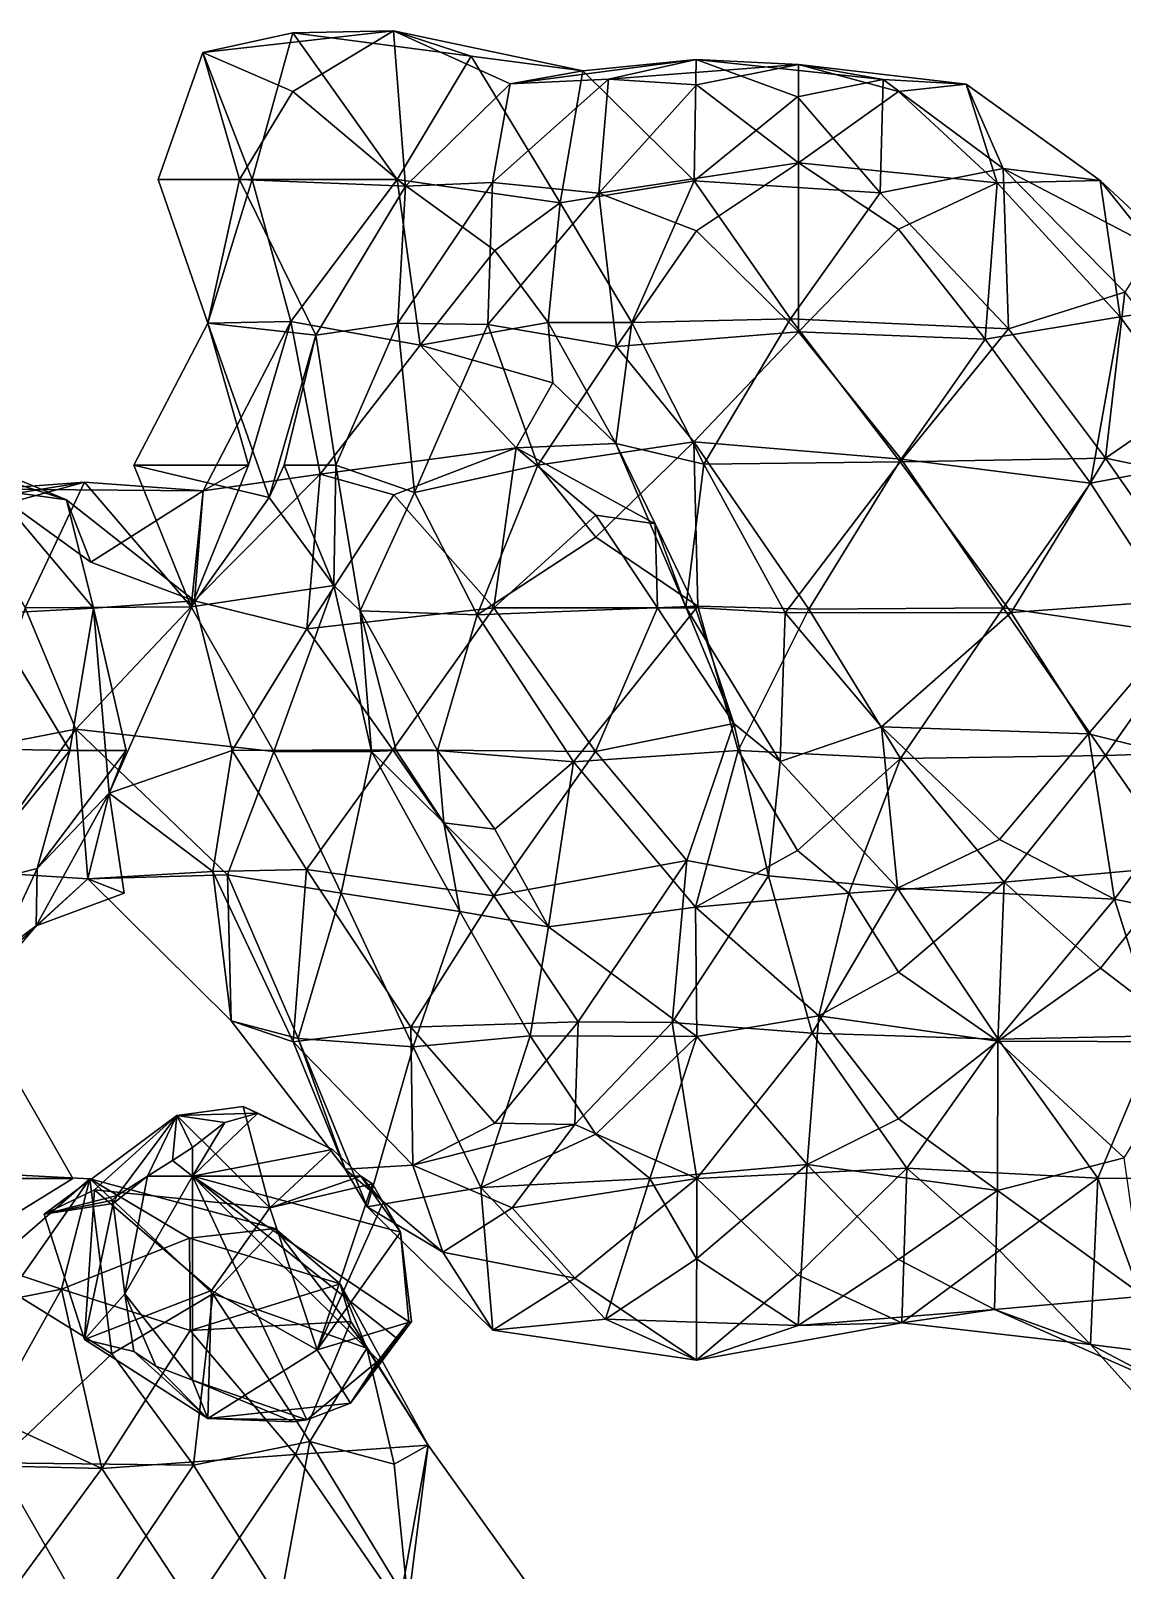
# Model space of a CAD drawing. Extents: x 290034 to 295698, y 4553723 to 4561693.
# Drawn here: x 294599.8 to 294736.1, y 4558982.8 to 4559174.9 of the extents above; entities that cross this region are included whole.
import ezdxf

# ---------------------------------------------------------------- set-up
doc = ezdxf.new("R2010")
doc.units = 0
doc.layers.add('Au_ppm_Pref_-_0_2', color=7, linetype='CONTINUOUS')

msp = doc.modelspace()

# ---------------------------------------------------------------- linework, layer by layer
at = {"layer": 'Au_ppm_Pref_-_0_2'}
for points in [[(294632.53, 4559174.71, 1793.63), (294621.31, 4559172.25, 1787.74), (294645.08, 4559174.95, 1787.19)], [(294621.31, 4559172.25, 1787.74), (294632.54, 4559167.37, 1784.07), (294645.08, 4559174.95, 1787.19)], [(294621.31, 4559172.25, 1787.74), (294632.53, 4559174.71, 1793.63), (294627.46, 4559156.37, 1792.89)], [(294645.57, 4559156.38, 1796.3), (294627.46, 4559156.37, 1792.89), (294632.53, 4559174.71, 1793.63)], [(294654.78, 4559171.79, 1792.34), (294632.53, 4559174.71, 1793.63), (294645.08, 4559174.95, 1787.19)], [(294645.57, 4559156.38, 1796.3), (294632.53, 4559174.71, 1793.63), (294654.78, 4559171.79, 1792.34)], [(294632.54, 4559167.37, 1784.07), (294646.58, 4559155.54, 1782.36), (294645.08, 4559174.95, 1787.19)], [(294654.78, 4559171.79, 1792.34), (294645.08, 4559174.95, 1787.19), (294668.71, 4559169.96, 1787.09)], [(294659.66, 4559168.31, 1782.85), (294645.08, 4559174.95, 1787.19), (294646.58, 4559155.54, 1782.36)], [(294668.71, 4559169.96, 1787.09), (294645.08, 4559174.95, 1787.19), (294659.66, 4559168.31, 1782.85)], [(294625.86, 4559156.37, 1784.59), (294621.31, 4559172.25, 1787.74), (294615.71, 4559156.37, 1787.74)], [(294627.46, 4559156.37, 1792.89), (294615.71, 4559156.37, 1787.74), (294621.31, 4559172.25, 1787.74)], [(294625.86, 4559156.37, 1784.59), (294632.54, 4559167.37, 1784.07), (294621.31, 4559172.25, 1787.74)], [(294654.78, 4559171.79, 1792.34), (294665.91, 4559153.48, 1792.72), (294645.57, 4559156.38, 1796.3)], [(294654.78, 4559171.79, 1792.34), (294668.71, 4559169.96, 1787.09), (294665.91, 4559153.48, 1792.72)], [(294659.66, 4559168.31, 1782.85), (294682.89, 4559171.37, 1781.55), (294668.71, 4559169.96, 1787.09)], [(294682.89, 4559171.37, 1781.55), (294659.66, 4559168.31, 1782.85), (294671.93, 4559168.9, 1776.87)], [(294682.89, 4559171.37, 1781.55), (294682.63, 4559156.21, 1787.65), (294668.71, 4559169.96, 1787.09)], [(294671.93, 4559168.9, 1776.87), (294695.63, 4559170.72, 1775.63), (294682.89, 4559171.37, 1781.55)], [(294671.93, 4559168.9, 1776.87), (294682.93, 4559168.22, 1771.91), (294695.63, 4559170.72, 1775.63)], [(294682.63, 4559156.21, 1787.65), (294682.89, 4559171.37, 1781.55), (294695.53, 4559166.71, 1785.24)], [(294682.89, 4559171.37, 1781.55), (294706.2, 4559168.88, 1780.94), (294695.53, 4559166.71, 1785.24)], [(294682.89, 4559171.37, 1781.55), (294695.63, 4559170.72, 1775.63), (294706.2, 4559168.88, 1780.94)], [(294695.63, 4559170.72, 1775.63), (294682.93, 4559168.22, 1771.91), (294695.64, 4559158.46, 1768.77)], [(294695.63, 4559170.72, 1775.63), (294716.56, 4559168.3, 1775.86), (294706.2, 4559168.88, 1780.94)], [(294695.63, 4559170.72, 1775.63), (294695.64, 4559158.46, 1768.77), (294708.13, 4559167.39, 1772.19)], [(294695.63, 4559170.72, 1775.63), (294708.13, 4559167.39, 1772.19), (294716.56, 4559168.3, 1775.86)], [(294659.66, 4559168.31, 1782.85), (294657.44, 4559156.01, 1775.84), (294671.93, 4559168.9, 1776.87)], [(294671.93, 4559168.9, 1776.87), (294657.44, 4559156.01, 1775.84), (294670.71, 4559154.68, 1770.04)], [(294668.71, 4559169.96, 1787.09), (294682.63, 4559156.21, 1787.65), (294665.91, 4559153.48, 1792.72)], [(294671.93, 4559168.9, 1776.87), (294670.71, 4559154.68, 1770.04), (294682.93, 4559168.22, 1771.91)], [(294706.2, 4559168.88, 1780.94), (294705.84, 4559154.7, 1786.1), (294695.53, 4559166.71, 1785.24)], [(294705.84, 4559154.7, 1786.1), (294706.2, 4559168.88, 1780.94), (294721.2, 4559157.77, 1782.25)], [(294716.56, 4559168.3, 1775.86), (294721.2, 4559157.77, 1782.25), (294706.2, 4559168.88, 1780.94)], [(294625.86, 4559156.37, 1784.59), (294646.58, 4559155.54, 1782.36), (294632.54, 4559167.37, 1784.07)], [(294646.58, 4559155.54, 1782.36), (294657.44, 4559156.01, 1775.84), (294659.66, 4559168.31, 1782.85)], [(294695.64, 4559158.46, 1768.77), (294682.93, 4559168.22, 1771.91), (294670.71, 4559154.68, 1770.04)], [(294720.43, 4559155.98, 1769.97), (294708.13, 4559167.39, 1772.19), (294695.64, 4559158.46, 1768.77)], [(294716.56, 4559168.3, 1775.86), (294708.13, 4559167.39, 1772.19), (294720.43, 4559155.98, 1769.97)], [(294733.28, 4559156.24, 1775.88), (294721.2, 4559157.77, 1782.25), (294716.56, 4559168.3, 1775.86)], [(294733.28, 4559156.24, 1775.88), (294716.56, 4559168.3, 1775.86), (294720.43, 4559155.98, 1769.97)], [(294682.63, 4559156.21, 1787.65), (294695.53, 4559166.71, 1785.24), (294705.84, 4559154.7, 1786.1)], [(294670.71, 4559154.68, 1770.04), (294682.93, 4559149.98, 1766.11), (294695.64, 4559158.46, 1768.77)], [(294695.66, 4559137.38, 1765.71), (294695.64, 4559158.46, 1768.77), (294682.93, 4559149.98, 1766.11)], [(294695.66, 4559137.38, 1765.71), (294708.13, 4559150.17, 1766.05), (294695.64, 4559158.46, 1768.77)], [(294695.64, 4559158.46, 1768.77), (294708.13, 4559150.17, 1766.05), (294720.43, 4559155.98, 1769.97)], [(294721.84, 4559137.73, 1786.28), (294705.84, 4559154.7, 1786.1), (294721.2, 4559157.77, 1782.25)], [(294721.84, 4559137.73, 1786.28), (294721.2, 4559157.77, 1782.25), (294736.39, 4559142.33, 1784.5)], [(294739.95, 4559147.92, 1781.8), (294736.39, 4559142.33, 1784.5), (294721.2, 4559157.77, 1782.25)], [(294733.28, 4559156.24, 1775.88), (294739.95, 4559147.92, 1781.8), (294721.2, 4559157.77, 1782.25)], [(294625.86, 4559156.37, 1784.59), (294615.71, 4559156.37, 1787.74), (294621.94, 4559138.45, 1788.42)], [(294627.46, 4559156.37, 1792.89), (294621.94, 4559138.45, 1788.42), (294615.71, 4559156.37, 1787.74)], [(294625.86, 4559156.37, 1784.59), (294621.94, 4559138.45, 1788.42), (294635.42, 4559136.94, 1782.99)], [(294627.46, 4559156.37, 1792.89), (294632.28, 4559138.65, 1793.88), (294621.94, 4559138.45, 1788.42)], [(294625.86, 4559156.37, 1784.59), (294635.42, 4559136.94, 1782.99), (294646.58, 4559155.54, 1782.36)], [(294645.57, 4559156.38, 1796.3), (294632.28, 4559138.65, 1793.88), (294627.46, 4559156.37, 1792.89)], [(294632.28, 4559138.65, 1793.88), (294645.57, 4559156.38, 1796.3), (294648.41, 4559135.72, 1798.32)], [(294635.42, 4559136.94, 1782.99), (294645.65, 4559138.43, 1775.72), (294646.58, 4559155.54, 1782.36)], [(294648.41, 4559135.72, 1798.32), (294645.57, 4559156.38, 1796.3), (294657.74, 4559147.52, 1796.66)], [(294657.74, 4559147.52, 1796.66), (294645.57, 4559156.38, 1796.3), (294665.91, 4559153.48, 1792.72)], [(294646.58, 4559155.54, 1782.36), (294645.65, 4559138.43, 1775.72), (294657.44, 4559156.01, 1775.84)], [(294645.65, 4559138.43, 1775.72), (294656.86, 4559138.27, 1769.6), (294657.44, 4559156.01, 1775.84)], [(294670.71, 4559154.68, 1770.04), (294657.44, 4559156.01, 1775.84), (294656.86, 4559138.27, 1769.6)], [(294665.91, 4559153.48, 1792.72), (294682.63, 4559156.21, 1787.65), (294674.86, 4559138.55, 1789.87)], [(294694.63, 4559139.01, 1787.37), (294674.86, 4559138.55, 1789.87), (294682.63, 4559156.21, 1787.65)], [(294694.63, 4559139.01, 1787.37), (294682.63, 4559156.21, 1787.65), (294705.84, 4559154.7, 1786.1)], [(294718.93, 4559136.44, 1765.53), (294720.43, 4559155.98, 1769.97), (294708.13, 4559150.17, 1766.05)], [(294718.93, 4559136.44, 1765.53), (294735.79, 4559139.22, 1768.54), (294720.43, 4559155.98, 1769.97)], [(294733.28, 4559156.24, 1775.88), (294720.43, 4559155.98, 1769.97), (294735.79, 4559139.22, 1768.54)], [(294749.54, 4559141.21, 1775.98), (294739.95, 4559147.92, 1781.8), (294733.28, 4559156.24, 1775.88)], [(294733.28, 4559156.24, 1775.88), (294735.79, 4559139.22, 1768.54), (294749.54, 4559141.21, 1775.98)], [(294656.86, 4559138.27, 1769.6), (294672.93, 4559135.53, 1766.21), (294670.71, 4559154.68, 1770.04)], [(294657.74, 4559147.52, 1796.66), (294665.91, 4559153.48, 1792.72), (294664.41, 4559138.55, 1794.83)], [(294674.86, 4559138.55, 1789.87), (294664.41, 4559138.55, 1794.83), (294665.91, 4559153.48, 1792.72)], [(294670.71, 4559154.68, 1770.04), (294672.93, 4559135.53, 1766.21), (294682.93, 4559149.98, 1766.11)], [(294694.63, 4559139.01, 1787.37), (294705.84, 4559154.7, 1786.1), (294721.84, 4559137.73, 1786.28)], [(294695.66, 4559137.38, 1765.71), (294682.93, 4559149.98, 1766.11), (294672.93, 4559135.53, 1766.21)], [(294695.66, 4559137.38, 1765.71), (294718.93, 4559136.44, 1765.53), (294708.13, 4559150.17, 1766.05)], [(294648.41, 4559135.72, 1798.32), (294657.74, 4559147.52, 1796.66), (294664.41, 4559138.55, 1794.83)], [(294733.97, 4559121.61, 1786.54), (294721.84, 4559137.73, 1786.28), (294736.39, 4559142.33, 1784.5)], [(294733.97, 4559121.61, 1786.54), (294736.39, 4559142.33, 1784.5), (294745.93, 4559129.84, 1784.83)], [(294749.54, 4559141.21, 1775.98), (294735.79, 4559139.22, 1768.54), (294748.7, 4559121.6, 1768.38)], [(294612.69, 4559120.74, 1787.74), (294621.94, 4559138.45, 1788.42), (294626.99, 4559120.74, 1790.35)], [(294612.69, 4559120.74, 1787.74), (294629.58, 4559116.67, 1784.99), (294621.94, 4559138.45, 1788.42)], [(294626.99, 4559120.74, 1790.35), (294632.28, 4559138.65, 1793.88), (294621.33, 4559117.52, 1793.68)], [(294621.33, 4559117.52, 1793.68), (294632.28, 4559138.65, 1793.88), (294635.96, 4559119.61, 1799.08)], [(294632.28, 4559138.65, 1793.88), (294626.99, 4559120.74, 1790.35), (294621.94, 4559138.45, 1788.42)], [(294629.58, 4559116.67, 1784.99), (294635.42, 4559136.94, 1782.99), (294621.94, 4559138.45, 1788.42)], [(294635.96, 4559119.61, 1799.08), (294632.28, 4559138.65, 1793.88), (294648.41, 4559135.72, 1798.32)], [(294635.42, 4559136.94, 1782.99), (294637.9, 4559120.74, 1777.22), (294645.65, 4559138.43, 1775.72)], [(294645.65, 4559138.43, 1775.72), (294637.9, 4559120.74, 1777.22), (294647.72, 4559117.33, 1770.69)], [(294645.65, 4559138.43, 1775.72), (294647.72, 4559117.33, 1770.69), (294656.86, 4559138.27, 1769.6)], [(294647.72, 4559117.33, 1770.69), (294663.11, 4559120.74, 1766.51), (294656.86, 4559138.27, 1769.6)], [(294664.41, 4559138.55, 1794.83), (294664.98, 4559130.98, 1799.62), (294648.41, 4559135.72, 1798.32)], [(294663.11, 4559120.74, 1766.51), (294672.93, 4559135.53, 1766.21), (294656.86, 4559138.27, 1769.6)], [(294664.98, 4559130.98, 1799.62), (294664.41, 4559138.55, 1794.83), (294672.83, 4559123.43, 1794.46)], [(294664.41, 4559138.55, 1794.83), (294674.86, 4559138.55, 1789.87), (294672.83, 4559123.43, 1794.46)], [(294683.82, 4559120.86, 1787.89), (294672.83, 4559123.43, 1794.46), (294674.86, 4559138.55, 1789.87)], [(294694.63, 4559139.01, 1787.37), (294683.82, 4559120.86, 1787.89), (294674.86, 4559138.55, 1789.87)], [(294708.33, 4559121.13, 1787.09), (294683.82, 4559120.86, 1787.89), (294694.63, 4559139.01, 1787.37)], [(294708.33, 4559121.13, 1787.09), (294694.63, 4559139.01, 1787.37), (294721.84, 4559137.73, 1786.28)], [(294718.93, 4559136.44, 1765.53), (294732.09, 4559118.47, 1765.32), (294735.79, 4559139.22, 1768.54)], [(294732.09, 4559118.47, 1765.32), (294748.7, 4559121.6, 1768.38), (294735.79, 4559139.22, 1768.54)], [(294629.58, 4559116.67, 1784.99), (294631.44, 4559120.74, 1781.8), (294635.42, 4559136.94, 1782.99)], [(294631.44, 4559120.74, 1781.8), (294637.9, 4559120.74, 1777.22), (294635.42, 4559136.94, 1782.99)], [(294695.66, 4559137.38, 1765.71), (294672.93, 4559135.53, 1766.21), (294682.58, 4559123.62, 1766.39)], [(294695.66, 4559137.38, 1765.71), (294682.58, 4559123.62, 1766.39), (294708.46, 4559121.46, 1765.56)], [(294708.46, 4559121.46, 1765.56), (294718.93, 4559136.44, 1765.53), (294695.66, 4559137.38, 1765.71)], [(294708.33, 4559121.13, 1787.09), (294721.84, 4559137.73, 1786.28), (294733.97, 4559121.61, 1786.54)], [(294708.46, 4559121.46, 1765.56), (294732.09, 4559118.47, 1765.32), (294718.93, 4559136.44, 1765.53)], [(294660.41, 4559122.88, 1801.73), (294635.96, 4559119.61, 1799.08), (294648.41, 4559135.72, 1798.32)], [(294648.41, 4559135.72, 1798.32), (294664.98, 4559130.98, 1799.62), (294660.41, 4559122.88, 1801.73)], [(294682.58, 4559123.62, 1766.39), (294672.93, 4559135.53, 1766.21), (294663.11, 4559120.74, 1766.51)], [(294660.41, 4559122.88, 1801.73), (294664.98, 4559130.98, 1799.62), (294672.83, 4559123.43, 1794.46)], [(294733.97, 4559121.61, 1786.54), (294745.93, 4559129.84, 1784.83), (294759.01, 4559116.37, 1786.51)], [(294593.3, 4559119.89, 1804.87), (294581.82, 4559125.76, 1799.64), (294604.28, 4559116.41, 1799.62)], [(294604.28, 4559116.41, 1799.62), (294581.82, 4559125.76, 1799.64), (294594.71, 4559117.72, 1793.65)], [(294660.41, 4559122.88, 1801.73), (294645.14, 4559117.03, 1804.32), (294635.96, 4559119.61, 1799.08)], [(294657.62, 4559102.91, 1805.67), (294645.14, 4559117.03, 1804.32), (294660.41, 4559122.88, 1801.73)], [(294657.62, 4559102.91, 1805.67), (294660.41, 4559122.88, 1801.73), (294670.34, 4559114.5, 1803.48)], [(294660.41, 4559122.88, 1801.73), (294672.83, 4559123.43, 1794.46), (294677.76, 4559113.41, 1799.62)], [(294670.34, 4559114.5, 1803.48), (294660.41, 4559122.88, 1801.73), (294677.76, 4559113.41, 1799.62)], [(294670.34, 4559111.73, 1766.92), (294682.58, 4559123.62, 1766.39), (294663.11, 4559120.74, 1766.51)], [(294670.34, 4559111.73, 1766.92), (294683.09, 4559103.11, 1768.55), (294682.58, 4559123.62, 1766.39)], [(294681.6, 4559103, 1793.69), (294677.76, 4559113.41, 1799.62), (294672.83, 4559123.43, 1794.46)], [(294672.83, 4559123.43, 1794.46), (294683.82, 4559120.86, 1787.89), (294681.6, 4559103, 1793.69)], [(294696.95, 4559102.73, 1766.05), (294682.58, 4559123.62, 1766.39), (294683.09, 4559103.11, 1768.55)], [(294696.95, 4559102.73, 1766.05), (294708.46, 4559121.46, 1765.56), (294682.58, 4559123.62, 1766.39)], [(294626.99, 4559120.74, 1790.35), (294619.83, 4559103.05, 1787.71), (294612.69, 4559120.74, 1787.74)], [(294612.69, 4559120.74, 1787.74), (294619.83, 4559103.05, 1787.71), (294629.58, 4559116.67, 1784.99)], [(294619.83, 4559103.05, 1787.71), (294626.99, 4559120.74, 1790.35), (294621.33, 4559117.52, 1793.68)], [(294637.66, 4559105.71, 1782.34), (294631.44, 4559120.74, 1781.8), (294629.58, 4559116.67, 1784.99)], [(294637.66, 4559105.71, 1782.34), (294637.9, 4559120.74, 1777.22), (294631.44, 4559120.74, 1781.8)], [(294637.66, 4559105.71, 1782.34), (294640.93, 4559102.55, 1775.68), (294637.9, 4559120.74, 1777.22)], [(294637.9, 4559120.74, 1777.22), (294640.93, 4559102.55, 1775.68), (294647.72, 4559117.33, 1770.69)], [(294655.54, 4559102.05, 1768.78), (294663.11, 4559120.74, 1766.51), (294647.72, 4559117.33, 1770.69)], [(294670.34, 4559111.73, 1766.92), (294663.11, 4559120.74, 1766.51), (294655.54, 4559102.05, 1768.78)], [(294693.99, 4559102.3, 1787.34), (294681.6, 4559103, 1793.69), (294683.82, 4559120.86, 1787.89)], [(294693.99, 4559102.3, 1787.34), (294683.82, 4559120.86, 1787.89), (294708.33, 4559121.13, 1787.09)], [(294693.99, 4559102.3, 1787.34), (294708.33, 4559121.13, 1787.09), (294722.18, 4559102.31, 1787.66)], [(294696.95, 4559102.73, 1766.05), (294721.2, 4559102.93, 1765.3), (294708.46, 4559121.46, 1765.56)], [(294722.18, 4559102.31, 1787.66), (294708.33, 4559121.13, 1787.09), (294733.97, 4559121.61, 1786.54)], [(294721.2, 4559102.93, 1765.3), (294732.09, 4559118.47, 1765.32), (294708.46, 4559121.46, 1765.56)], [(294722.18, 4559102.31, 1787.66), (294733.97, 4559121.61, 1786.54), (294746.2, 4559104.08, 1788.37)], [(294732.09, 4559118.47, 1765.32), (294744.48, 4559099.46, 1765.81), (294748.7, 4559121.6, 1768.38)], [(294759.01, 4559116.37, 1786.51), (294746.2, 4559104.08, 1788.37), (294733.97, 4559121.61, 1786.54)], [(294593.3, 4559119.89, 1804.87), (294607.67, 4559102.85, 1805.37), (294594.38, 4559102.18, 1811.08)], [(294607.67, 4559102.85, 1805.37), (294593.3, 4559119.89, 1804.87), (294604.28, 4559116.41, 1799.62)], [(294621.33, 4559117.52, 1793.68), (294635.96, 4559119.61, 1799.08), (294620.28, 4559103.79, 1799.62)], [(294634.28, 4559100.31, 1803.86), (294620.28, 4559103.79, 1799.62), (294635.96, 4559119.61, 1799.08)], [(294645.14, 4559117.03, 1804.32), (294634.28, 4559100.31, 1803.86), (294635.96, 4559119.61, 1799.08)], [(294581.8, 4559114.55, 1787.13), (294606.55, 4559118.6, 1788.07), (294594.71, 4559117.72, 1793.65)], [(294606.55, 4559118.6, 1788.07), (294581.8, 4559114.55, 1787.13), (294592.22, 4559114.67, 1782.63)], [(294606.55, 4559118.6, 1788.07), (294592.22, 4559114.67, 1782.63), (294599.14, 4559102.92, 1782.83)], [(294621.33, 4559117.52, 1793.68), (294594.71, 4559117.72, 1793.65), (294606.55, 4559118.6, 1788.07)], [(294607.34, 4559108.6, 1795.57), (294604.28, 4559116.41, 1799.62), (294594.71, 4559117.72, 1793.65)], [(294594.71, 4559117.72, 1793.65), (294621.33, 4559117.52, 1793.68), (294607.34, 4559108.6, 1795.57)], [(294606.55, 4559118.6, 1788.07), (294599.14, 4559102.92, 1782.83), (294619.83, 4559103.05, 1787.71)], [(294606.55, 4559118.6, 1788.07), (294619.83, 4559103.05, 1787.71), (294621.33, 4559117.52, 1793.68)], [(294607.34, 4559108.6, 1795.57), (294621.33, 4559117.52, 1793.68), (294620.28, 4559103.79, 1799.62)], [(294645.14, 4559117.03, 1804.32), (294657.62, 4559102.91, 1805.67), (294634.28, 4559100.31, 1803.86)], [(294640.93, 4559102.55, 1775.68), (294655.54, 4559102.05, 1768.78), (294647.72, 4559117.33, 1770.69)], [(294721.2, 4559102.93, 1765.3), (294744.48, 4559099.46, 1765.81), (294732.09, 4559118.47, 1765.32)], [(294607.67, 4559102.85, 1805.37), (294604.28, 4559116.41, 1799.62), (294620.28, 4559103.79, 1799.62)], [(294604.28, 4559116.41, 1799.62), (294607.34, 4559108.6, 1795.57), (294620.28, 4559103.79, 1799.62)], [(294619.83, 4559103.05, 1787.71), (294637.66, 4559105.71, 1782.34), (294629.58, 4559116.67, 1784.99)], [(294678.06, 4559102.92, 1803.26), (294657.62, 4559102.91, 1805.67), (294670.34, 4559114.5, 1803.48)], [(294678.06, 4559102.92, 1803.26), (294670.34, 4559114.5, 1803.48), (294677.76, 4559113.41, 1799.62)], [(294678.06, 4559102.92, 1803.26), (294677.76, 4559113.41, 1799.62), (294682.81, 4559102.92, 1799.62)], [(294682.81, 4559102.92, 1799.62), (294677.76, 4559113.41, 1799.62), (294681.6, 4559103, 1793.69)], [(294683.09, 4559103.11, 1768.55), (294670.34, 4559111.73, 1766.92), (294655.54, 4559102.05, 1768.78)], [(294630.18, 4559084.96, 1787.02), (294637.66, 4559105.71, 1782.34), (294619.83, 4559103.05, 1787.71)], [(294630.18, 4559084.96, 1787.02), (294642.36, 4559084.96, 1781.32), (294637.66, 4559105.71, 1782.34)], [(294642.36, 4559084.96, 1781.32), (294640.93, 4559102.55, 1775.68), (294637.66, 4559105.71, 1782.34)], [(294607.67, 4559102.85, 1805.37), (294620.28, 4559103.79, 1799.62), (294609.62, 4559079.78, 1799.69)], [(294609.62, 4559079.78, 1799.69), (294620.28, 4559103.79, 1799.62), (294624.95, 4559085.1, 1803.19)], [(294624.95, 4559085.1, 1803.19), (294620.28, 4559103.79, 1799.62), (294634.28, 4559100.31, 1803.86)], [(294722.18, 4559102.31, 1787.66), (294746.2, 4559104.08, 1788.37), (294731.83, 4559087.2, 1789.14)], [(294747.48, 4559083.25, 1792.52), (294731.83, 4559087.2, 1789.14), (294746.2, 4559104.08, 1788.37)], [(294581.26, 4559085.51, 1811.48), (294594.38, 4559102.18, 1811.08), (294604.7, 4559085.1, 1810.25)], [(294605.44, 4559087.76, 1788.59), (294599.14, 4559102.92, 1782.83), (294593.46, 4559085.44, 1781.58)], [(294607.67, 4559102.85, 1805.37), (294604.7, 4559085.1, 1810.25), (294594.38, 4559102.18, 1811.08)], [(294605.44, 4559087.76, 1788.59), (294619.83, 4559103.05, 1787.71), (294599.14, 4559102.92, 1782.83)], [(294607.67, 4559102.85, 1805.37), (294611.72, 4559085.1, 1805.55), (294604.7, 4559085.1, 1810.25)], [(294619.83, 4559103.05, 1787.71), (294605.44, 4559087.76, 1788.59), (294630.18, 4559084.96, 1787.02)], [(294609.62, 4559079.78, 1799.69), (294611.72, 4559085.1, 1805.55), (294607.67, 4559102.85, 1805.37)], [(294634.28, 4559100.31, 1803.86), (294657.62, 4559102.91, 1805.67), (294645, 4559085.19, 1805.01)], [(294642.36, 4559084.96, 1781.32), (294645.41, 4559085.1, 1775.86), (294640.93, 4559102.55, 1775.68)], [(294645.41, 4559085.1, 1775.86), (294650.59, 4559085.1, 1772.49), (294640.93, 4559102.55, 1775.68)], [(294650.59, 4559085.1, 1772.49), (294655.54, 4559102.05, 1768.78), (294640.93, 4559102.55, 1775.68)], [(294670.33, 4559084.97, 1805.9), (294645, 4559085.19, 1805.01), (294657.62, 4559102.91, 1805.67)], [(294650.59, 4559085.1, 1772.49), (294667.55, 4559083.7, 1768.44), (294655.54, 4559102.05, 1768.78)], [(294667.55, 4559083.7, 1768.44), (294683.09, 4559103.11, 1768.55), (294655.54, 4559102.05, 1768.78)], [(294670.33, 4559084.97, 1805.9), (294657.62, 4559102.91, 1805.67), (294678.06, 4559102.92, 1803.26)], [(294688.13, 4559085.1, 1766.43), (294683.09, 4559103.11, 1768.55), (294667.55, 4559083.7, 1768.44)], [(294687.56, 4559088.47, 1800.84), (294670.33, 4559084.97, 1805.9), (294678.06, 4559102.92, 1803.26)], [(294682.81, 4559102.92, 1799.62), (294687.56, 4559088.47, 1800.84), (294678.06, 4559102.92, 1803.26)], [(294693.99, 4559102.3, 1787.34), (294693.37, 4559083.74, 1793.52), (294681.6, 4559103, 1793.69)], [(294687.56, 4559088.47, 1800.84), (294681.6, 4559103, 1793.69), (294693.37, 4559083.74, 1793.52)], [(294681.6, 4559103, 1793.69), (294687.56, 4559088.47, 1800.84), (294682.81, 4559102.92, 1799.62)], [(294696.95, 4559102.73, 1766.05), (294683.09, 4559103.11, 1768.55), (294688.13, 4559085.1, 1766.43)], [(294696.95, 4559102.73, 1766.05), (294688.13, 4559085.1, 1766.43), (294708.39, 4559084.1, 1765.84)], [(294693.99, 4559102.3, 1787.34), (294706, 4559088.05, 1789.13), (294693.37, 4559083.74, 1793.52)], [(294706, 4559088.05, 1789.13), (294693.99, 4559102.3, 1787.34), (294722.18, 4559102.31, 1787.66)], [(294696.95, 4559102.73, 1766.05), (294708.39, 4559084.1, 1765.84), (294721.2, 4559102.93, 1765.3)], [(294731.83, 4559087.2, 1789.14), (294706, 4559088.05, 1789.13), (294722.18, 4559102.31, 1787.66)], [(294708.39, 4559084.1, 1765.84), (294733.97, 4559084.46, 1765.61), (294721.2, 4559102.93, 1765.3)], [(294721.2, 4559102.93, 1765.3), (294733.97, 4559084.46, 1765.61), (294744.48, 4559099.46, 1765.81)], [(294624.95, 4559085.1, 1803.19), (294634.28, 4559100.31, 1803.86), (294645, 4559085.19, 1805.01)], [(294733.97, 4559084.46, 1765.61), (294753.75, 4559085.1, 1766.23), (294744.48, 4559099.46, 1765.81)], [(294681.69, 4559071.35, 1803.61), (294670.33, 4559084.97, 1805.9), (294687.56, 4559088.47, 1800.84)], [(294691.91, 4559069.47, 1799.21), (294681.69, 4559071.35, 1803.61), (294687.56, 4559088.47, 1800.84)], [(294691.91, 4559069.47, 1799.21), (294687.56, 4559088.47, 1800.84), (294693.37, 4559083.74, 1793.52)], [(294707.99, 4559067.93, 1792.32), (294693.37, 4559083.74, 1793.52), (294706, 4559088.05, 1789.13)], [(294707.99, 4559067.93, 1792.32), (294706, 4559088.05, 1789.13), (294720.73, 4559073.98, 1789.97)], [(294706, 4559088.05, 1789.13), (294731.83, 4559087.2, 1789.14), (294720.73, 4559073.98, 1789.97)], [(294605.44, 4559087.76, 1788.59), (294592.64, 4559069.98, 1788.39), (294606.96, 4559069.08, 1794.04)], [(294605.44, 4559087.76, 1788.59), (294593.46, 4559085.44, 1781.58), (294592.64, 4559069.98, 1788.39)], [(294605.44, 4559087.76, 1788.59), (294606.96, 4559069.08, 1794.04), (294624.38, 4559069.58, 1788.95)], [(294605.44, 4559087.76, 1788.59), (294624.38, 4559069.58, 1788.95), (294630.18, 4559084.96, 1787.02)], [(294735.07, 4559066.55, 1792.46), (294720.73, 4559073.98, 1789.97), (294731.83, 4559087.2, 1789.14)], [(294735.07, 4559066.55, 1792.46), (294731.83, 4559087.2, 1789.14), (294747.48, 4559083.25, 1792.52)], [(294581.26, 4559085.51, 1811.48), (294604.7, 4559085.1, 1810.25), (294590.65, 4559067.84, 1811.11)], [(294590.65, 4559067.84, 1811.11), (294604.7, 4559085.1, 1810.25), (294600.63, 4559070.35, 1805.55)], [(294600.63, 4559070.35, 1805.55), (294604.7, 4559085.1, 1810.25), (294611.72, 4559085.1, 1805.55)], [(294600.63, 4559070.35, 1805.55), (294611.72, 4559085.1, 1805.55), (294609.62, 4559079.78, 1799.69)], [(294622.53, 4559070.01, 1798.73), (294609.62, 4559079.78, 1799.69), (294624.95, 4559085.1, 1803.19)], [(294624.95, 4559085.1, 1803.19), (294634.23, 4559070.25, 1803.77), (294622.53, 4559070.01, 1798.73)], [(294638.55, 4559067.28, 1784.63), (294630.18, 4559084.96, 1787.02), (294624.38, 4559069.58, 1788.95)], [(294624.95, 4559085.1, 1803.19), (294645, 4559085.19, 1805.01), (294634.23, 4559070.25, 1803.77)], [(294630.18, 4559084.96, 1787.02), (294638.55, 4559067.28, 1784.63), (294642.36, 4559084.96, 1781.32)], [(294645, 4559085.19, 1805.01), (294657.64, 4559066.94, 1805.98), (294634.23, 4559070.25, 1803.77)], [(294642.36, 4559084.96, 1781.32), (294638.55, 4559067.28, 1784.63), (294653.37, 4559065.01, 1780.31)], [(294645.41, 4559085.1, 1775.86), (294642.36, 4559084.96, 1781.32), (294651.36, 4559076.08, 1775.86)], [(294642.36, 4559084.96, 1781.32), (294653.37, 4559065.01, 1780.31), (294651.36, 4559076.08, 1775.86)], [(294670.33, 4559084.97, 1805.9), (294657.64, 4559066.94, 1805.98), (294645, 4559085.19, 1805.01)], [(294645.41, 4559085.1, 1775.86), (294651.36, 4559076.08, 1775.86), (294650.59, 4559085.1, 1772.49)], [(294657.74, 4559075.27, 1772.58), (294650.59, 4559085.1, 1772.49), (294651.36, 4559076.08, 1775.86)], [(294657.74, 4559075.27, 1772.58), (294667.55, 4559083.7, 1768.44), (294650.59, 4559085.1, 1772.49)], [(294681.69, 4559071.35, 1803.61), (294657.64, 4559066.94, 1805.98), (294670.33, 4559084.97, 1805.9)], [(294682.8, 4559065.55, 1769.23), (294688.13, 4559085.1, 1766.43), (294667.55, 4559083.7, 1768.44)], [(294688.13, 4559085.1, 1766.43), (294682.8, 4559065.55, 1769.23), (294695.53, 4559072.62, 1765.76)], [(294688.13, 4559085.1, 1766.43), (294695.53, 4559072.62, 1765.76), (294708.39, 4559084.1, 1765.84)], [(294708.39, 4559084.1, 1765.84), (294721.31, 4559068.65, 1766), (294733.97, 4559084.46, 1765.61)], [(294721.31, 4559068.65, 1766), (294743.58, 4559070.67, 1766.22), (294733.97, 4559084.46, 1765.61)], [(294733.97, 4559084.46, 1765.61), (294743.58, 4559070.67, 1766.22), (294753.75, 4559085.1, 1766.23)], [(294664.44, 4559063.08, 1774.42), (294667.55, 4559083.7, 1768.44), (294657.74, 4559075.27, 1772.58)], [(294682.8, 4559065.55, 1769.23), (294667.55, 4559083.7, 1768.44), (294664.44, 4559063.08, 1774.42)], [(294693.37, 4559083.74, 1793.52), (294707.99, 4559067.93, 1792.32), (294691.91, 4559069.47, 1799.21)], [(294695.53, 4559072.62, 1765.76), (294701.95, 4559067.28, 1767), (294708.39, 4559084.1, 1765.84)], [(294701.95, 4559067.28, 1767), (294721.31, 4559068.65, 1766), (294708.39, 4559084.1, 1765.84)], [(294735.07, 4559066.55, 1792.46), (294747.48, 4559083.25, 1792.52), (294749.99, 4559063.47, 1798.46)], [(294611.46, 4559067.28, 1799.62), (294600.51, 4559063.2, 1800.97), (294609.62, 4559079.78, 1799.69)], [(294600.51, 4559063.2, 1800.97), (294600.63, 4559070.35, 1805.55), (294609.62, 4559079.78, 1799.69)], [(294606.96, 4559069.08, 1794.04), (294611.46, 4559067.28, 1799.62), (294609.62, 4559079.78, 1799.69)], [(294606.96, 4559069.08, 1794.04), (294609.62, 4559079.78, 1799.69), (294622.53, 4559070.01, 1798.73)], [(294664.44, 4559063.08, 1774.42), (294651.36, 4559076.08, 1775.86), (294653.37, 4559065.01, 1780.31)], [(294651.36, 4559076.08, 1775.86), (294664.44, 4559063.08, 1774.42), (294657.74, 4559075.27, 1772.58)], [(294707.99, 4559067.93, 1792.32), (294720.73, 4559073.98, 1789.97), (294735.07, 4559066.55, 1792.46)], [(294681.69, 4559071.35, 1803.61), (294668.15, 4559051.22, 1803.94), (294657.64, 4559066.94, 1805.98)], [(294679.89, 4559051.15, 1798.94), (294668.15, 4559051.22, 1803.94), (294681.69, 4559071.35, 1803.61)], [(294679.89, 4559051.15, 1798.94), (294681.69, 4559071.35, 1803.61), (294691.91, 4559069.47, 1799.21)], [(294682.8, 4559065.55, 1769.23), (294701.95, 4559067.28, 1767), (294695.53, 4559072.62, 1765.76)], [(294600.63, 4559070.35, 1805.55), (294593.35, 4559054.75, 1804.45), (294590.65, 4559067.84, 1811.11)], [(294592.64, 4559069.98, 1788.39), (294592.77, 4559056.06, 1794.95), (294606.96, 4559069.08, 1794.04)], [(294600.51, 4559063.2, 1800.97), (294606.96, 4559069.08, 1794.04), (294592.77, 4559056.06, 1794.95)], [(294593.35, 4559054.75, 1804.45), (294600.63, 4559070.35, 1805.55), (294600.51, 4559063.2, 1800.97)], [(294600.51, 4559063.2, 1800.97), (294611.46, 4559067.28, 1799.62), (294606.96, 4559069.08, 1794.04)], [(294606.96, 4559069.08, 1794.04), (294622.53, 4559070.01, 1798.73), (294624.82, 4559051.35, 1793.68)], [(294606.96, 4559069.08, 1794.04), (294624.82, 4559051.35, 1793.68), (294624.38, 4559069.58, 1788.95)], [(294622.53, 4559070.01, 1798.73), (294634.23, 4559070.25, 1803.77), (294632.57, 4559048.71, 1799.64)], [(294622.53, 4559070.01, 1798.73), (294632.57, 4559048.71, 1799.64), (294624.82, 4559051.35, 1793.68)], [(294638.55, 4559067.28, 1784.63), (294624.38, 4559069.58, 1788.95), (294633.2, 4559049.16, 1787.79)], [(294624.38, 4559069.58, 1788.95), (294624.82, 4559051.35, 1793.68), (294633.2, 4559049.16, 1787.79)], [(294647.28, 4559050.58, 1804.17), (294632.57, 4559048.71, 1799.64), (294634.23, 4559070.25, 1803.77)], [(294634.23, 4559070.25, 1803.77), (294657.64, 4559066.94, 1805.98), (294647.28, 4559050.58, 1804.17)], [(294679.89, 4559051.15, 1798.94), (294691.91, 4559069.47, 1799.21), (294697.37, 4559049.82, 1794.66)], [(294691.91, 4559069.47, 1799.21), (294707.99, 4559067.93, 1792.32), (294697.37, 4559049.82, 1794.66)], [(294721.31, 4559068.65, 1766), (294733.33, 4559057.93, 1766.8), (294743.58, 4559070.67, 1766.22)], [(294743.58, 4559070.67, 1766.22), (294733.33, 4559057.93, 1766.8), (294745.35, 4559048.71, 1768.94)], [(294638.55, 4559067.28, 1784.63), (294633.2, 4559049.16, 1787.79), (294647.55, 4559048.09, 1782.51)], [(294653.37, 4559065.01, 1780.31), (294638.55, 4559067.28, 1784.63), (294647.55, 4559048.09, 1782.51)], [(294668.15, 4559051.22, 1803.94), (294647.28, 4559050.58, 1804.17), (294657.64, 4559066.94, 1805.98)], [(294701.95, 4559067.28, 1767), (294682.8, 4559065.55, 1769.23), (294698.18, 4559051.97, 1770.81)], [(294720.58, 4559049.07, 1792.7), (294697.37, 4559049.82, 1794.66), (294707.99, 4559067.93, 1792.32)], [(294701.95, 4559067.28, 1767), (294698.18, 4559051.97, 1770.81), (294708.13, 4559057.41, 1766.63)], [(294701.95, 4559067.28, 1767), (294708.13, 4559057.41, 1766.63), (294721.31, 4559068.65, 1766)], [(294707.99, 4559067.93, 1792.32), (294735.07, 4559066.55, 1792.46), (294720.58, 4559049.07, 1792.7)], [(294721.31, 4559068.65, 1766), (294708.13, 4559057.41, 1766.63), (294720.52, 4559048.83, 1769.59)], [(294721.31, 4559068.65, 1766), (294720.52, 4559048.83, 1769.59), (294733.33, 4559057.93, 1766.8)], [(294662.14, 4559049.46, 1777.93), (294653.37, 4559065.01, 1780.31), (294647.55, 4559048.09, 1782.51)], [(294664.44, 4559063.08, 1774.42), (294653.37, 4559065.01, 1780.31), (294662.14, 4559049.46, 1777.93)], [(294682.8, 4559065.55, 1769.23), (294664.44, 4559063.08, 1774.42), (294682.97, 4559049.39, 1775.84)], [(294682.8, 4559065.55, 1769.23), (294682.97, 4559049.39, 1775.84), (294698.18, 4559051.97, 1770.81)], [(294720.58, 4559049.07, 1792.7), (294735.07, 4559066.55, 1792.46), (294740.46, 4559049.46, 1796.25)], [(294735.07, 4559066.55, 1792.46), (294749.99, 4559063.47, 1798.46), (294740.46, 4559049.46, 1796.25)], [(294600.51, 4559063.2, 1800.97), (294581.13, 4559048.89, 1799.36), (294593.35, 4559054.75, 1804.45)], [(294592.77, 4559056.06, 1794.95), (294581.13, 4559048.89, 1799.36), (294600.51, 4559063.2, 1800.97)], [(294682.97, 4559049.39, 1775.84), (294664.44, 4559063.08, 1774.42), (294662.14, 4559049.46, 1777.93)], [(294698.18, 4559051.97, 1770.81), (294720.52, 4559048.83, 1769.59), (294708.13, 4559057.41, 1766.63)], [(294720.52, 4559048.83, 1769.59), (294745.35, 4559048.71, 1768.94), (294733.33, 4559057.93, 1766.8)], [(294698.18, 4559051.97, 1770.81), (294682.97, 4559049.39, 1775.84), (294696.72, 4559033.42, 1776.88)], [(294698.18, 4559051.97, 1770.81), (294696.72, 4559033.42, 1776.88), (294708.13, 4559039.13, 1772.41)], [(294698.18, 4559051.97, 1770.81), (294708.13, 4559039.13, 1772.41), (294720.52, 4559048.83, 1769.59)], [(294639.05, 4559032.83, 1793.68), (294624.82, 4559051.35, 1793.68), (294632.57, 4559048.71, 1799.64)], [(294624.82, 4559051.35, 1793.68), (294639.05, 4559032.83, 1793.68), (294633.2, 4559049.16, 1787.79)], [(294647.28, 4559050.58, 1804.17), (294647.51, 4559033.35, 1798.66), (294632.57, 4559048.71, 1799.64)], [(294657.74, 4559038.59, 1803.24), (294647.28, 4559050.58, 1804.17), (294668.15, 4559051.22, 1803.94)], [(294647.51, 4559033.35, 1798.66), (294647.28, 4559050.58, 1804.17), (294657.74, 4559038.59, 1803.24)], [(294667.72, 4559038.42, 1798.59), (294657.74, 4559038.59, 1803.24), (294668.15, 4559051.22, 1803.94)], [(294679.89, 4559051.15, 1798.94), (294667.72, 4559038.42, 1798.59), (294668.15, 4559051.22, 1803.94)], [(294679.89, 4559051.15, 1798.94), (294682.94, 4559031.67, 1793.65), (294667.72, 4559038.42, 1798.59)], [(294679.89, 4559051.15, 1798.94), (294697.37, 4559049.82, 1794.66), (294682.94, 4559031.67, 1793.65)], [(294682.94, 4559031.67, 1793.65), (294697.37, 4559049.82, 1794.66), (294709.15, 4559032.96, 1791.88)], [(294709.15, 4559032.96, 1791.88), (294697.37, 4559049.82, 1794.66), (294720.58, 4559049.07, 1792.7)], [(294588.24, 4559031.65, 1907.73), (294605.08, 4559031.65, 1912.46), (294595.24, 4559048.77, 1912.48)], [(294605.08, 4559031.65, 1912.46), (294590.43, 4559031.65, 1916.37), (294595.24, 4559048.77, 1912.48)], [(294647.51, 4559033.35, 1798.66), (294639.05, 4559032.83, 1793.68), (294632.57, 4559048.71, 1799.64)], [(294633.2, 4559049.16, 1787.79), (294639.05, 4559032.83, 1793.68), (294641.79, 4559028.13, 1788)], [(294633.2, 4559049.16, 1787.79), (294641.79, 4559028.13, 1788), (294647.55, 4559048.09, 1782.51)], [(294641.79, 4559028.13, 1788), (294656.01, 4559030.53, 1780.9), (294647.55, 4559048.09, 1782.51)], [(294656.01, 4559030.53, 1780.9), (294662.14, 4559049.46, 1777.93), (294647.55, 4559048.09, 1782.51)], [(294662.14, 4559049.46, 1777.93), (294656.01, 4559030.53, 1780.9), (294670.34, 4559037.22, 1777.71)], [(294670.34, 4559037.22, 1777.71), (294682.97, 4559049.39, 1775.84), (294662.14, 4559049.46, 1777.93)], [(294682.97, 4559049.39, 1775.84), (294670.34, 4559037.22, 1777.71), (294677.08, 4559031.65, 1779.04)], [(294696.72, 4559033.42, 1776.88), (294682.97, 4559049.39, 1775.84), (294677.08, 4559031.65, 1779.04)], [(294708.13, 4559039.13, 1772.41), (294720.47, 4559030.19, 1775.46), (294720.52, 4559048.83, 1769.59)], [(294709.15, 4559032.96, 1791.88), (294720.58, 4559049.07, 1792.7), (294732.99, 4559031.7, 1793.73)], [(294720.52, 4559048.83, 1769.59), (294720.47, 4559030.19, 1775.46), (294736.31, 4559034.23, 1772.18)], [(294720.52, 4559048.83, 1769.59), (294736.31, 4559034.23, 1772.18), (294745.35, 4559048.71, 1768.94)], [(294720.58, 4559049.07, 1792.7), (294740.46, 4559049.46, 1796.25), (294732.99, 4559031.7, 1793.73)], [(294745.45, 4559031.62, 1799.33), (294732.99, 4559031.7, 1793.73), (294740.46, 4559049.46, 1796.25)], [(294618.06, 4559039.54, 1918.42), (294626.32, 4559040.67, 1918.4), (294628.16, 4559039.82, 1919.97)], [(294618.06, 4559039.54, 1918.42), (294629.66, 4559027.99, 1915.04), (294626.32, 4559040.67, 1918.4)], [(294629.66, 4559027.99, 1915.04), (294637.5, 4559035.31, 1918.4), (294626.32, 4559040.67, 1918.4)], [(294626.32, 4559040.67, 1918.4), (294637.5, 4559035.31, 1918.4), (294628.16, 4559039.82, 1919.97)], [(294610.62, 4559029.53, 1923.17), (294601.48, 4559027.22, 1918.4), (294618.06, 4559039.54, 1918.42)], [(294601.48, 4559027.22, 1918.4), (294607.79, 4559030.24, 1913.14), (294618.06, 4559039.54, 1918.42)], [(294607.79, 4559030.24, 1913.14), (294629.66, 4559027.99, 1915.04), (294618.06, 4559039.54, 1918.42)], [(294618.06, 4559039.54, 1918.42), (294614.4, 4559031.97, 1922.6), (294610.62, 4559029.53, 1923.17)], [(294614.4, 4559031.97, 1922.6), (294618.06, 4559039.54, 1918.42), (294617.53, 4559033.93, 1922.18)], [(294617.53, 4559033.93, 1922.18), (294618.06, 4559039.54, 1918.42), (294620, 4559035.54, 1921.8)], [(294624.06, 4559038.67, 1920.83), (294618.06, 4559039.54, 1918.42), (294628.16, 4559039.82, 1919.97)], [(294620, 4559035.54, 1921.8), (294618.06, 4559039.54, 1918.42), (294624.06, 4559038.67, 1920.83)], [(294628.16, 4559039.82, 1919.97), (294620, 4559031.97, 1922), (294624.06, 4559038.67, 1920.83)], [(294620, 4559031.97, 1922), (294628.16, 4559039.82, 1919.97), (294637.5, 4559035.31, 1918.4)], [(294624.06, 4559038.67, 1920.83), (294620, 4559031.97, 1922), (294620, 4559035.54, 1921.8)], [(294667.72, 4559038.42, 1798.59), (294647.51, 4559033.35, 1798.66), (294657.74, 4559038.59, 1803.24)], [(294647.51, 4559033.35, 1798.66), (294667.72, 4559038.42, 1798.59), (294659.89, 4559028, 1795.9)], [(294659.89, 4559028, 1795.9), (294667.72, 4559038.42, 1798.59), (294682.94, 4559031.67, 1793.65)], [(294696.72, 4559033.42, 1776.88), (294720.47, 4559030.19, 1775.46), (294708.13, 4559039.13, 1772.41)], [(294677.08, 4559031.65, 1779.04), (294670.34, 4559037.22, 1777.71), (294656.01, 4559030.53, 1780.9)], [(294620, 4559035.54, 1921.8), (294620, 4559031.97, 1922), (294617.53, 4559033.93, 1922.18)], [(294637.5, 4559035.31, 1918.4), (294641.03, 4559031.97, 1917.9), (294620, 4559031.97, 1922)], [(294641.03, 4559031.97, 1917.9), (294637.5, 4559035.31, 1918.4), (294629.66, 4559027.99, 1915.04)], [(294736.31, 4559034.23, 1772.18), (294720.47, 4559030.19, 1775.46), (294738.76, 4559017, 1776.95)], [(294607.18, 4559031.61, 1817.43), (294597.37, 4559017.55, 1819.91), (294580.9, 4559032.99, 1817.26)], [(294580.9, 4559032.99, 1817.26), (294594.74, 4559020.82, 1815.1), (294607.18, 4559031.61, 1817.43)], [(294620, 4559031.97, 1922), (294614.4, 4559031.97, 1922.6), (294617.53, 4559033.93, 1922.18)], [(294647.51, 4559033.35, 1798.66), (294651.26, 4559022.49, 1793.68), (294639.05, 4559032.83, 1793.68)], [(294639.05, 4559032.83, 1793.68), (294651.26, 4559022.49, 1793.68), (294641.79, 4559028.13, 1788)], [(294647.51, 4559033.35, 1798.66), (294659.89, 4559028, 1795.9), (294651.26, 4559022.49, 1793.68)], [(294677.08, 4559031.65, 1779.04), (294682.93, 4559021.66, 1778.47), (294696.72, 4559033.42, 1776.88)], [(294696.72, 4559033.42, 1776.88), (294682.93, 4559021.66, 1778.47), (294695.62, 4559013.33, 1781.62)], [(294682.94, 4559031.67, 1793.65), (294709.15, 4559032.96, 1791.88), (294695.53, 4559019.64, 1791.74)], [(294695.53, 4559019.64, 1791.74), (294709.15, 4559032.96, 1791.88), (294708.55, 4559013.67, 1787.62)], [(294696.72, 4559033.42, 1776.88), (294695.62, 4559013.33, 1781.62), (294708.13, 4559021.54, 1778.43)], [(294696.72, 4559033.42, 1776.88), (294708.13, 4559021.54, 1778.43), (294720.47, 4559030.19, 1775.46)], [(294709.15, 4559032.96, 1791.88), (294720.73, 4559022.7, 1790.72), (294708.55, 4559013.67, 1787.62)], [(294709.15, 4559032.96, 1791.88), (294732.99, 4559031.7, 1793.73), (294720.73, 4559022.7, 1790.72)], [(294589.09, 4559021.82, 1912.46), (294605.08, 4559031.65, 1912.46), (294588.24, 4559031.65, 1907.73)], [(294605.08, 4559031.65, 1912.46), (294589.09, 4559021.82, 1912.46), (294590.43, 4559031.65, 1916.37)], [(294607.18, 4559031.61, 1817.43), (294594.74, 4559020.82, 1815.1), (294603.66, 4559017.85, 1810.36)], [(294609.95, 4559009.77, 1820.79), (294597.37, 4559017.55, 1819.91), (294607.18, 4559031.61, 1817.43)], [(294607.18, 4559031.61, 1817.43), (294603.66, 4559017.85, 1810.36), (294619.63, 4559024.21, 1812.28)], [(294609.95, 4559009.77, 1820.79), (294607.18, 4559031.61, 1817.43), (294622.53, 4559017.27, 1819.8)], [(294607.18, 4559031.61, 1817.43), (294630.33, 4559025.44, 1816.4), (294622.53, 4559017.27, 1819.8)], [(294630.33, 4559025.44, 1816.4), (294607.18, 4559031.61, 1817.43), (294619.63, 4559024.21, 1812.28)], [(294614.4, 4559031.97, 1922.6), (294611.55, 4559017.29, 1923.84), (294610.12, 4559028.53, 1923.28)], [(294614.4, 4559031.97, 1922.6), (294610.12, 4559028.53, 1923.28), (294610.62, 4559029.53, 1923.17)], [(294611.55, 4559017.29, 1923.84), (294620, 4559031.97, 1922), (294620, 4559006.51, 1924.35)], [(294614.4, 4559031.97, 1922.6), (294620, 4559031.97, 1922), (294611.55, 4559017.29, 1923.84)], [(294620, 4559031.97, 1922), (294643.23, 4559008.94, 1921.74), (294634.27, 4559001.53, 1923.35)], [(294620, 4559031.97, 1922), (294645.42, 4559011.79, 1921.25), (294643.23, 4559008.94, 1921.74)], [(294620, 4559006.51, 1924.35), (294620, 4559031.97, 1922), (294634.27, 4559001.53, 1923.35)], [(294647, 4559013.77, 1920.53), (294620, 4559031.97, 1922), (294645.96, 4559024.95, 1918.4)], [(294645.42, 4559011.79, 1921.25), (294620, 4559031.97, 1922), (294647, 4559013.77, 1920.53)], [(294620, 4559031.97, 1922), (294641.03, 4559031.97, 1917.9), (294645.96, 4559024.95, 1918.4)], [(294629.66, 4559027.99, 1915.04), (294642.46, 4559031.01, 1917.82), (294641.03, 4559031.97, 1917.9)], [(294635.58, 4559010.26, 1915.78), (294642.46, 4559031.01, 1917.82), (294629.66, 4559027.99, 1915.04)], [(294635.58, 4559010.26, 1915.78), (294643.82, 4559028.69, 1918.04), (294642.46, 4559031.01, 1917.82)], [(294645.96, 4559024.95, 1918.4), (294641.03, 4559031.97, 1917.9), (294643.82, 4559028.69, 1918.04)], [(294643.82, 4559028.69, 1918.04), (294641.03, 4559031.97, 1917.9), (294642.46, 4559031.01, 1917.82)], [(294656.01, 4559030.53, 1780.9), (294641.79, 4559028.13, 1788), (294657.49, 4559012.73, 1787.9)], [(294677.08, 4559031.65, 1779.04), (294656.01, 4559030.53, 1780.9), (294671.54, 4559014.12, 1782.11)], [(294671.54, 4559014.12, 1782.11), (294656.01, 4559030.53, 1780.9), (294657.49, 4559012.73, 1787.9)], [(294659.89, 4559028, 1795.9), (294682.94, 4559031.67, 1793.65), (294667.74, 4559019.22, 1793.1)], [(294682.94, 4559031.67, 1793.65), (294682.93, 4559008.97, 1788.52), (294667.74, 4559019.22, 1793.1)], [(294677.08, 4559031.65, 1779.04), (294671.54, 4559014.12, 1782.11), (294682.93, 4559021.66, 1778.47)], [(294682.94, 4559031.67, 1793.65), (294695.53, 4559019.64, 1791.74), (294682.93, 4559008.97, 1788.52)], [(294720.73, 4559022.7, 1790.72), (294732.99, 4559031.7, 1793.73), (294732.09, 4559010.95, 1788.01)], [(294740.96, 4559009.82, 1794.89), (294732.09, 4559010.95, 1788.01), (294732.99, 4559031.7, 1793.73)], [(294740.96, 4559009.82, 1794.89), (294732.99, 4559031.7, 1793.73), (294745.45, 4559031.62, 1799.33)], [(294601.48, 4559027.22, 1918.4), (294606.52, 4559011.55, 1918.1), (294607.79, 4559030.24, 1913.14)], [(294610.62, 4559029.53, 1923.17), (294609.96, 4559028.94, 1923.28), (294601.48, 4559027.22, 1918.4)], [(294610.12, 4559028.53, 1923.28), (294601.48, 4559027.22, 1918.4), (294609.96, 4559028.94, 1923.28)], [(294606.52, 4559011.55, 1918.1), (294601.48, 4559027.22, 1918.4), (294610.12, 4559028.53, 1923.28)], [(294607.79, 4559030.24, 1913.14), (294606.52, 4559011.55, 1918.1), (294622.38, 4559017.68, 1914.9)], [(294611.55, 4559017.29, 1923.84), (294606.52, 4559011.55, 1918.1), (294610.12, 4559028.53, 1923.28)], [(294607.79, 4559030.24, 1913.14), (294622.38, 4559017.68, 1914.9), (294629.66, 4559027.99, 1915.04)], [(294610.62, 4559029.53, 1923.17), (294610.12, 4559028.53, 1923.28), (294609.96, 4559028.94, 1923.28)], [(294645.96, 4559024.95, 1918.4), (294643.82, 4559028.69, 1918.04), (294635.58, 4559010.26, 1915.78)], [(294720.47, 4559030.19, 1775.46), (294708.13, 4559021.54, 1778.43), (294720.11, 4559015.31, 1781.85)], [(294720.11, 4559015.31, 1781.85), (294738.76, 4559017, 1776.95), (294720.47, 4559030.19, 1775.46)], [(294635.58, 4559010.26, 1915.78), (294629.66, 4559027.99, 1915.04), (294622.38, 4559017.68, 1914.9)], [(294651.26, 4559022.49, 1793.68), (294657.49, 4559012.73, 1787.9), (294641.79, 4559028.13, 1788)], [(294667.74, 4559019.22, 1793.1), (294651.26, 4559022.49, 1793.68), (294659.89, 4559028, 1795.9)], [(294619.63, 4559024.21, 1812.28), (294638.44, 4559018.53, 1810.78), (294630.33, 4559025.44, 1816.4)], [(294622.53, 4559017.27, 1819.8), (294630.33, 4559025.44, 1816.4), (294641.77, 4559010.47, 1816.44)], [(294641.77, 4559010.47, 1816.44), (294630.33, 4559025.44, 1816.4), (294638.44, 4559018.53, 1810.78)], [(294645.96, 4559024.95, 1918.4), (294635.58, 4559010.26, 1915.78), (294647.33, 4559013.83, 1918.4)], [(294647.33, 4559013.83, 1918.4), (294647, 4559013.77, 1920.53), (294645.96, 4559024.95, 1918.4)], [(294619.63, 4559024.21, 1812.28), (294603.66, 4559017.85, 1810.36), (294619.7, 4559012.68, 1806.96)], [(294619.63, 4559024.21, 1812.28), (294619.7, 4559012.68, 1806.96), (294638.44, 4559018.53, 1810.78)], [(294708.55, 4559013.67, 1787.62), (294720.73, 4559022.7, 1790.72), (294732.09, 4559010.95, 1788.01)], [(294582.09, 4559013.6, 1810.69), (294603.66, 4559017.85, 1810.36), (294594.74, 4559020.82, 1815.1)], [(294651.26, 4559022.49, 1793.68), (294667.74, 4559019.22, 1793.1), (294657.49, 4559012.73, 1787.9)], [(294695.62, 4559013.33, 1781.62), (294682.93, 4559021.66, 1778.47), (294671.54, 4559014.12, 1782.11)], [(294708.13, 4559021.54, 1778.43), (294695.62, 4559013.33, 1781.62), (294720.11, 4559015.31, 1781.85)], [(294667.74, 4559019.22, 1793.1), (294682.93, 4559008.97, 1788.52), (294657.49, 4559012.73, 1787.9)], [(294682.93, 4559008.97, 1788.52), (294695.53, 4559019.64, 1791.74), (294708.55, 4559013.67, 1787.62)], [(294582.09, 4559013.6, 1810.69), (294594.74, 4559001.87, 1809.54), (294603.66, 4559017.85, 1810.36)], [(294608.68, 4558995.45, 1805.79), (294603.66, 4559017.85, 1810.36), (294594.74, 4559001.87, 1809.54)], [(294595.69, 4558996.18, 1821.67), (294597.37, 4559017.55, 1819.91), (294609.95, 4559009.77, 1820.79)], [(294619.7, 4559012.68, 1806.96), (294603.66, 4559017.85, 1810.36), (294608.68, 4558995.45, 1805.79)], [(294621.91, 4559001.7, 1919.37), (294622.38, 4559017.68, 1914.9), (294606.52, 4559011.55, 1918.1)], [(294606.52, 4559011.55, 1918.1), (294611.55, 4559017.29, 1923.84), (294612.7, 4559010.07, 1924.44)], [(294622.53, 4559017.27, 1819.8), (294620.13, 4558995.87, 1820.8), (294609.95, 4559009.77, 1820.79)], [(294612.7, 4559010.07, 1924.44), (294611.55, 4559017.29, 1923.84), (294615.44, 4559008.23, 1924.45)], [(294615.44, 4559008.23, 1924.45), (294611.55, 4559017.29, 1923.84), (294620, 4559006.51, 1924.35)], [(294639.77, 4559013.83, 1808.08), (294638.44, 4559018.53, 1810.78), (294619.7, 4559012.68, 1806.96)], [(294622.53, 4559017.27, 1819.8), (294634.67, 4558998.82, 1819.37), (294620.13, 4558995.87, 1820.8)], [(294621.91, 4559001.7, 1919.37), (294635.58, 4559010.26, 1915.78), (294622.38, 4559017.68, 1914.9)], [(294634.67, 4558998.82, 1819.37), (294622.53, 4559017.27, 1819.8), (294641.77, 4559010.47, 1816.44)], [(294639.77, 4559013.83, 1808.08), (294649.44, 4558998.39, 1811.09), (294638.44, 4559018.53, 1810.78)], [(294641.77, 4559010.47, 1816.44), (294638.44, 4559018.53, 1810.78), (294649.44, 4558998.39, 1811.09)], [(294720.11, 4559015.31, 1781.85), (294742.83, 4559005.3, 1780.42), (294738.76, 4559017, 1776.95)], [(294720.11, 4559015.31, 1781.85), (294695.62, 4559013.33, 1781.62), (294708.55, 4559013.67, 1787.62)], [(294720.11, 4559015.31, 1781.85), (294708.55, 4559013.67, 1787.62), (294732.09, 4559010.95, 1788.01)], [(294720.11, 4559015.31, 1781.85), (294732.09, 4559010.95, 1788.01), (294742.83, 4559005.3, 1780.42)], [(294639.77, 4559013.83, 1808.08), (294619.7, 4559012.68, 1806.96), (294632.88, 4558997.22, 1805.14)], [(294632.88, 4558997.22, 1805.14), (294649.44, 4558998.39, 1811.09), (294639.77, 4559013.83, 1808.08)], [(294635.58, 4559010.26, 1915.78), (294639.74, 4559003.64, 1918.4), (294647.33, 4559013.83, 1918.4)], [(294647.33, 4559013.83, 1918.4), (294639.74, 4559003.64, 1918.4), (294647, 4559013.77, 1920.53)], [(294647, 4559013.77, 1920.53), (294639.74, 4559003.64, 1918.4), (294645.42, 4559011.79, 1921.25)], [(294657.49, 4559012.73, 1787.9), (294682.93, 4559008.97, 1788.52), (294671.54, 4559014.12, 1782.11)], [(294671.54, 4559014.12, 1782.11), (294682.93, 4559008.97, 1788.52), (294695.62, 4559013.33, 1781.62)], [(294682.93, 4559008.97, 1788.52), (294708.55, 4559013.67, 1787.62), (294695.62, 4559013.33, 1781.62)], [(294621.91, 4559001.7, 1919.37), (294606.52, 4559011.55, 1918.1), (294612.7, 4559010.07, 1924.44)], [(294632.88, 4558997.22, 1805.14), (294619.7, 4559012.68, 1806.96), (294608.68, 4558995.45, 1805.79)], [(294645.42, 4559011.79, 1921.25), (294639.74, 4559003.64, 1918.4), (294643.23, 4559008.94, 1921.74)], [(294595.69, 4558996.18, 1821.67), (294609.95, 4559009.77, 1820.79), (294620.13, 4558995.87, 1820.8)], [(294615.44, 4559008.23, 1924.45), (294621.91, 4559001.7, 1919.37), (294612.7, 4559010.07, 1924.44)], [(294621.91, 4559001.7, 1919.37), (294639.74, 4559003.64, 1918.4), (294635.58, 4559010.26, 1915.78)], [(294641.77, 4559010.47, 1816.44), (294645.2, 4558996.01, 1817.43), (294634.67, 4558998.82, 1819.37)], [(294649.44, 4558998.39, 1811.09), (294645.2, 4558996.01, 1817.43), (294641.77, 4559010.47, 1816.44)], [(294732.09, 4559010.95, 1788.01), (294740.96, 4559009.82, 1794.89), (294745.84, 4558995.73, 1787.74)], [(294732.09, 4559010.95, 1788.01), (294745.84, 4558995.73, 1787.74), (294742.83, 4559005.3, 1780.42)], [(294621.91, 4559001.7, 1919.37), (294615.44, 4559008.23, 1924.45), (294620, 4559006.51, 1924.35)], [(294643.23, 4559008.94, 1921.74), (294639.74, 4559003.64, 1918.4), (294634.27, 4559001.53, 1923.35)], [(294620, 4559006.51, 1924.35), (294634.27, 4559001.53, 1923.35), (294632.59, 4559001.31, 1923.54)], [(294620, 4559006.51, 1924.35), (294632.59, 4559001.31, 1923.54), (294621.91, 4559001.7, 1919.37)], [(294634.27, 4559001.53, 1923.35), (294639.74, 4559003.64, 1918.4), (294621.91, 4559001.7, 1919.37)], [(294594.74, 4559001.87, 1809.54), (294586.87, 4558996.01, 1807.78), (294608.68, 4558995.45, 1805.79)], [(294634.27, 4559001.53, 1923.35), (294621.91, 4559001.7, 1919.37), (294632.59, 4559001.31, 1923.54)], [(294630.94, 4558978.8, 1821.04), (294620.13, 4558995.87, 1820.8), (294634.67, 4558998.82, 1819.37)], [(294630.94, 4558978.8, 1821.04), (294634.67, 4558998.82, 1819.37), (294646.94, 4558978.64, 1818.47)], [(294649.44, 4558998.39, 1811.09), (294632.88, 4558997.22, 1805.14), (294645.79, 4558978.35, 1805.34)], [(294634.67, 4558998.82, 1819.37), (294645.2, 4558996.01, 1817.43), (294646.94, 4558978.64, 1818.47)], [(294645.2, 4558996.01, 1817.43), (294649.44, 4558998.39, 1811.09), (294646.94, 4558978.64, 1818.47)], [(294649.44, 4558998.39, 1811.09), (294645.79, 4558978.35, 1805.34), (294661.97, 4558980.81, 1811.47)], [(294649.44, 4558998.39, 1811.09), (294661.97, 4558980.81, 1811.47), (294646.94, 4558978.64, 1818.47)], [(294584.35, 4558976.75, 1821.8), (294595.69, 4558996.18, 1821.67), (294607.07, 4558976.38, 1822.86)], [(294596.19, 4558978.35, 1806.65), (294608.68, 4558995.45, 1805.79), (294586.87, 4558996.01, 1807.78)], [(294595.69, 4558996.18, 1821.67), (294620.13, 4558995.87, 1820.8), (294607.07, 4558976.38, 1822.86)], [(294620.13, 4558995.87, 1820.8), (294630.94, 4558978.8, 1821.04), (294607.07, 4558976.38, 1822.86)], [(294608.68, 4558995.45, 1805.79), (294620.04, 4558978.15, 1804.62), (294632.88, 4558997.22, 1805.14)], [(294645.79, 4558978.35, 1805.34), (294632.88, 4558997.22, 1805.14), (294620.04, 4558978.15, 1804.62)], [(294608.68, 4558995.45, 1805.79), (294596.19, 4558978.35, 1806.65), (294620.04, 4558978.15, 1804.62)]]:
    msp.add_3dface(points, dxfattribs=at)

doc.saveas('drawing.dxf')
